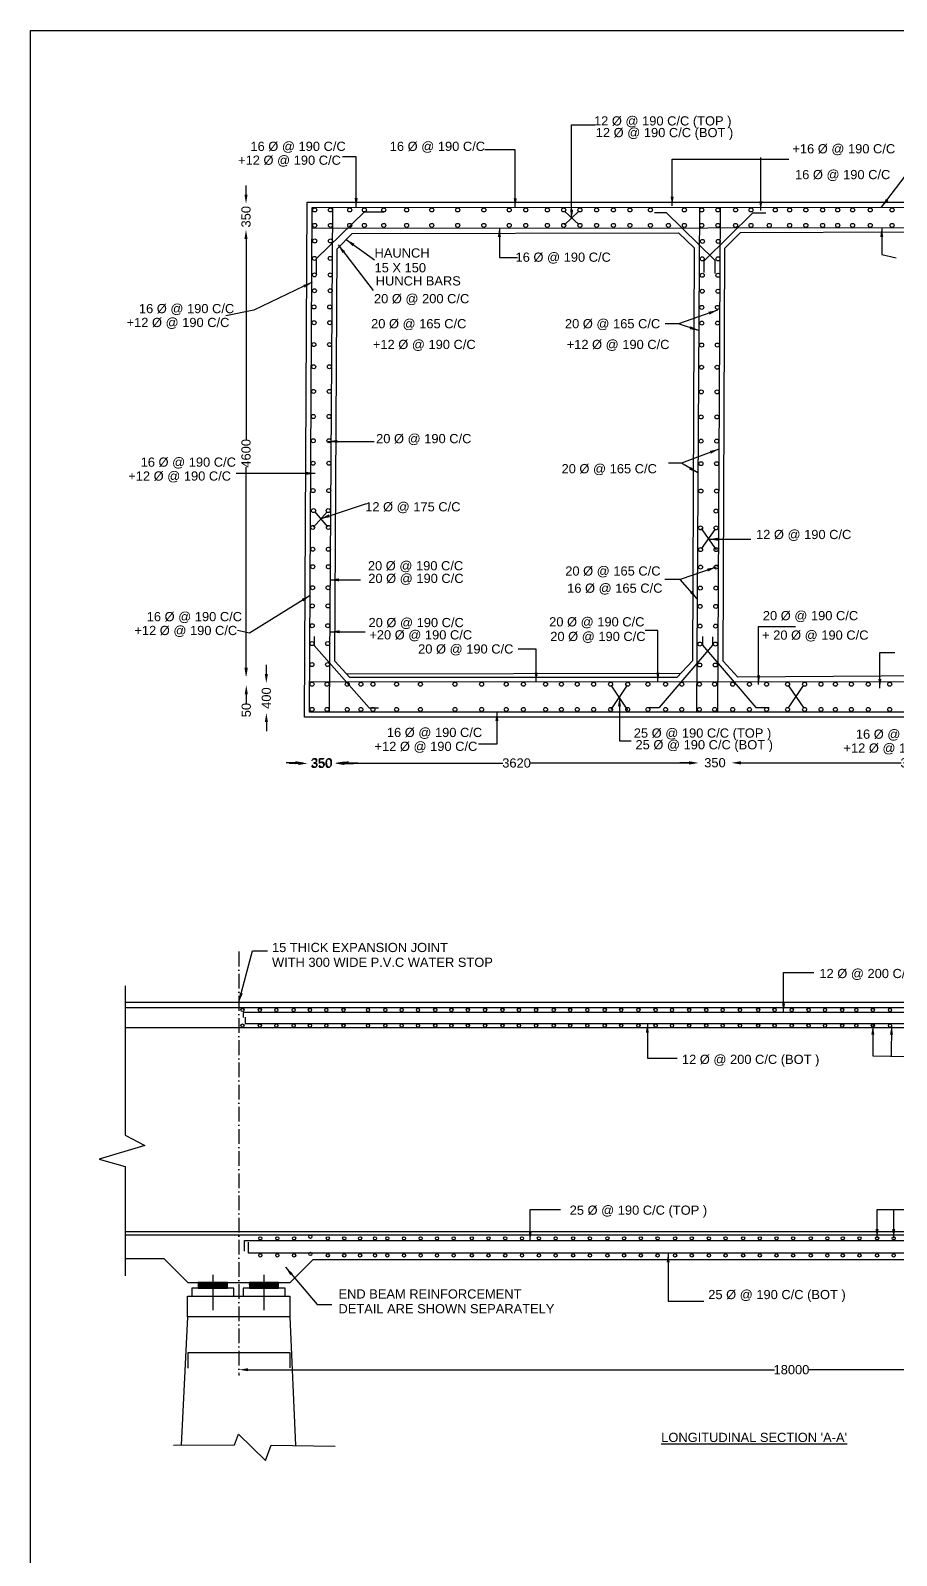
# Model space of a CAD drawing. Header units: millimetres. Extents: x 5124 to 2506481, y 2311 to 44408819.
# Drawn here: x 2500952 to 2502362, y 44406336 to 44408819 of the extents above; entities that cross this region are included whole.
import ezdxf

# ---------------------------------------------------------------- set-up
doc = ezdxf.new("R2010")
doc.units = ezdxf.units.MM
doc.header["$MEASUREMENT"] = 0
doc.linetypes.add('ACAD_ISO10W100', pattern=[18, 12, -3, 0, -3])
for name, color, linetype in [('DIMENSION', 7, 'Continuous'), ('DRAWING', 2, 'Continuous'), ('TEXT', 7, 'Continuous')]:
    doc.layers.add(name, color=color, linetype=linetype)
doc.styles.get("Standard").update_dxf_attribs({"font": 'arial.ttf', "height": 15})
doc.dimstyles.get("Standard").update_dxf_attribs({"dimtxt": 15, "dimasz": 15, "dimexe": 0.18, "dimexo": 0.0625, "dimgap": 0.09, "dimtad": 0, "dimdec": 0, "dimzin": 0, "dimdsep": 46, "dimtxsty": 'Standard', "dimcen": 0.09, "dimse1": 1, "dimse2": 1, "dimadec": 0, "dimazin": 0, "dimtfac": 1, "dimtdec": 0, "dimtofl": 0, "dimtmove": 0, "dimatfit": 3, "dimfxl": 1, "dimtolj": 1, "dimtzin": 0, "dimarcsym": 0})

# ---------------------------------------------------------------- blocks, each defined once
blk = doc.blocks.new('*D90')
at = {"layer": 'Defpoints', "color": 0, "transparency": 16777216}
for p in [(2501291, 44406640), (2503090.6, 44406640), (2503090.6, 44406638.9)]:
    blk.add_point(p, dxfattribs=at)
at = {"layer": 'DIMENSION', "color": 0, "lineweight": -2, "transparency": 16777216}
for p, q in [((2501306, 44406638.9), (2502163.2, 44406638.9)), ((2503075.6, 44406638.9), (2502218.4, 44406638.9))]:
    blk.add_line(p, q, dxfattribs=at)
at = {"layer": 'DIMENSION', "color": 0, "transparency": 16777216}
for points in [[(2501306, 44406641.4), (2501306, 44406636.4), (2501291, 44406638.9)], [(2503075.6, 44406641.4), (2503075.6, 44406636.4), (2503090.6, 44406638.9)]]:
    blk.add_solid(points, dxfattribs=at)
at = {"layer": 'DIMENSION', "color": 0, "transparency": 16777216, "insert": (2502190.8, 44406638.9), "char_height": 15, "attachment_point": 5}
blk.add_mtext('\\A1;18000', dxfattribs=at)
blk = doc.blocks.new('*D117')
at = {"layer": 'Defpoints', "color": 0, "transparency": 16777216}
for p in [(2501397.7, 44407701.4), (2501454.5, 44407701.4), (2501454.5, 44407627.2)]:
    blk.add_point(p, dxfattribs=at)
at = {"layer": 'DIMENSION', "color": 0, "lineweight": -2, "transparency": 16777216}
for p, q in [((2501382.7, 44407627.2), (2501367.7, 44407627.2)), ((2501469.5, 44407627.2), (2501484.5, 44407627.2))]:
    blk.add_line(p, q, dxfattribs=at)
at = {"layer": 'DIMENSION', "color": 0, "transparency": 16777216}
for points in [[(2501382.7, 44407629.7), (2501382.7, 44407624.7), (2501397.7, 44407627.2)], [(2501469.5, 44407629.7), (2501469.5, 44407624.7), (2501454.5, 44407627.2)]]:
    blk.add_solid(points, dxfattribs=at)
at = {"layer": 'DIMENSION', "color": 0, "transparency": 16777216, "insert": (2501426.1, 44407627.2), "char_height": 15, "attachment_point": 5}
blk.add_mtext('\\A1;350', dxfattribs=at)
blk = doc.blocks.new('*D118')
at = {"layer": 'Defpoints', "color": 0, "transparency": 16777216}
for p in [(2501402.8, 44407624.9), (2501447.4, 44407626), (2501447.4, 44407624.9)]:
    blk.add_point(p, dxfattribs=at)
at = {"layer": 'DIMENSION', "color": 0, "lineweight": -2, "transparency": 16777216}
for p, q in [((2501387.8, 44407626), (2501372.8, 44407626)), ((2501462.4, 44407626), (2501477.4, 44407626))]:
    blk.add_line(p, q, dxfattribs=at)
at = {"layer": 'DIMENSION', "color": 0, "transparency": 16777216}
for points in [[(2501387.8, 44407628.5), (2501387.8, 44407623.5), (2501402.8, 44407626)], [(2501462.4, 44407628.5), (2501462.4, 44407623.5), (2501447.4, 44407626)]]:
    blk.add_solid(points, dxfattribs=at)
at = {"layer": 'DIMENSION', "color": 0, "transparency": 16777216, "insert": (2501425.1, 44407626), "char_height": 15, "attachment_point": 5}
blk.add_mtext('\\A1;350', dxfattribs=at)
blk = doc.blocks.new('*D119')
at = {"layer": 'Defpoints', "color": 0, "transparency": 16777216}
for p in [(2501447.4, 44407626), (2502038.8, 44407626.7), (2502038.8, 44407626)]:
    blk.add_point(p, dxfattribs=at)
at = {"layer": 'DIMENSION', "color": 0, "lineweight": -2, "transparency": 16777216}
for p, q in [((2501462.4, 44407626.7), (2501720.6, 44407626.7)), ((2502023.8, 44407626.7), (2501765.5, 44407626.7))]:
    blk.add_line(p, q, dxfattribs=at)
at = {"layer": 'DIMENSION', "color": 0, "transparency": 16777216}
for points in [[(2501462.4, 44407629.2), (2501462.4, 44407624.2), (2501447.4, 44407626.7)], [(2502023.8, 44407629.2), (2502023.8, 44407624.2), (2502038.8, 44407626.7)]]:
    blk.add_solid(points, dxfattribs=at)
at = {"layer": 'DIMENSION', "color": 0, "transparency": 16777216, "insert": (2501743.1, 44407626.7), "char_height": 15, "attachment_point": 5}
blk.add_mtext('\\A1;3620', dxfattribs=at)
blk = doc.blocks.new('*D120')
at = {"layer": 'Defpoints', "color": 0, "transparency": 16777216}
for p in [(2502093.6, 44407627), (2502689.7, 44407627), (2502689.7, 44407626.9)]:
    blk.add_point(p, dxfattribs=at)
at = {"layer": 'DIMENSION', "color": 0, "lineweight": -2, "transparency": 16777216}
for p, q in [((2502108.6, 44407626.9), (2502369.2, 44407626.9)), ((2502674.7, 44407626.9), (2502414.1, 44407626.9))]:
    blk.add_line(p, q, dxfattribs=at)
at = {"layer": 'DIMENSION', "color": 0, "transparency": 16777216}
for points in [[(2502108.6, 44407629.4), (2502108.6, 44407624.4), (2502093.6, 44407626.9)], [(2502674.7, 44407629.4), (2502674.7, 44407624.4), (2502689.7, 44407626.9)]]:
    blk.add_solid(points, dxfattribs=at)
at = {"layer": 'DIMENSION', "color": 0, "transparency": 16777216, "insert": (2502391.6, 44407626.9), "char_height": 15, "attachment_point": 5}
blk.add_mtext('\\A1;3620', dxfattribs=at)
blk = doc.blocks.new('*D128')
at = {"layer": 'Defpoints', "color": 0, "transparency": 16777216}
for p in [(2502038.8, 44407626), (2502093.6, 44407627.1), (2502093.6, 44407626.9)]:
    blk.add_point(p, dxfattribs=at)
at = {"layer": 'DIMENSION', "color": 0, "lineweight": -2, "transparency": 16777216}
for p, q in [((2502023.8, 44407627.1), (2502008.8, 44407627.1)), ((2502108.6, 44407627.1), (2502123.6, 44407627.1))]:
    blk.add_line(p, q, dxfattribs=at)
at = {"layer": 'DIMENSION', "color": 0, "transparency": 16777216}
for points in [[(2502023.8, 44407629.6), (2502023.8, 44407624.6), (2502038.8, 44407627.1)], [(2502108.6, 44407629.6), (2502108.6, 44407624.6), (2502093.6, 44407627.1)]]:
    blk.add_solid(points, dxfattribs=at)
at = {"layer": 'DIMENSION', "color": 0, "transparency": 16777216, "insert": (2502066.2, 44407627.1), "char_height": 15, "attachment_point": 5}
blk.add_mtext('\\A1;350', dxfattribs=at)
blk = doc.blocks.new('*D131')
at = {"layer": 'Defpoints', "color": 0, "transparency": 16777216}
for p in [(2501335.6, 44407756.5), (2501377.4, 44407756.5), (2501382.1, 44407708.4)]:
    blk.add_point(p, dxfattribs=at)
at = {"layer": 'DIMENSION', "color": 0, "lineweight": -2, "transparency": 16777216}
for p, q in [((2501335.6, 44407771.5), (2501335.6, 44407786.5)), ((2501335.6, 44407693.4), (2501335.6, 44407678.4))]:
    blk.add_line(p, q, dxfattribs=at)
at = {"layer": 'DIMENSION', "color": 0, "transparency": 16777216}
for points in [[(2501333.1, 44407771.5), (2501338.1, 44407771.5), (2501335.6, 44407756.5)], [(2501333.1, 44407693.4), (2501338.1, 44407693.4), (2501335.6, 44407708.4)]]:
    blk.add_solid(points, dxfattribs=at)
at = {"layer": 'DIMENSION', "color": 0, "transparency": 16777216, "insert": (2501335.6, 44407732.4), "char_height": 15, "attachment_point": 5, "rotation": 90}
blk.add_mtext('\\A1;400', dxfattribs=at)
blk = doc.blocks.new('*D132')
at = {"layer": 'Defpoints', "color": 0, "transparency": 16777216}
for p in [(2501302.5, 44408537.2), (2501381.2, 44408537.2), (2501381.2, 44408495.1)]:
    blk.add_point(p, dxfattribs=at)
at = {"layer": 'DIMENSION', "color": 0, "lineweight": -2, "transparency": 16777216}
for p, q in [((2501302.5, 44408552.2), (2501302.5, 44408567.2)), ((2501302.5, 44408480.1), (2501302.5, 44408465.1))]:
    blk.add_line(p, q, dxfattribs=at)
at = {"layer": 'DIMENSION', "color": 0, "transparency": 16777216}
for points in [[(2501300, 44408552.2), (2501305, 44408552.2), (2501302.5, 44408537.2)], [(2501300, 44408480.1), (2501305, 44408480.1), (2501302.5, 44408495.1)]]:
    blk.add_solid(points, dxfattribs=at)
at = {"layer": 'DIMENSION', "color": 0, "transparency": 16777216, "insert": (2501302.5, 44408516.1), "char_height": 15, "attachment_point": 5, "rotation": 90}
blk.add_mtext('\\A1;350', dxfattribs=at)
blk = doc.blocks.new('*D129')
at = {"layer": 'Defpoints', "color": 0, "transparency": 16777216}
for p in [(2501302.5, 44408495.1), (2501302.5, 44407766.8), (2501302.5, 44407766.8)]:
    blk.add_point(p, dxfattribs=at)
at = {"layer": 'DIMENSION', "color": 0, "lineweight": -2, "transparency": 16777216}
for p, q in [((2501302.5, 44408480.1), (2501302.5, 44408153.7)), ((2501302.5, 44407781.8), (2501302.5, 44408108.2))]:
    blk.add_line(p, q, dxfattribs=at)
at = {"layer": 'DIMENSION', "color": 0, "transparency": 16777216}
for points in [[(2501300, 44408480.1), (2501305, 44408480.1), (2501302.5, 44408495.1)], [(2501300, 44407781.8), (2501305, 44407781.8), (2501302.5, 44407766.8)]]:
    blk.add_solid(points, dxfattribs=at)
at = {"layer": 'DIMENSION', "color": 0, "transparency": 16777216, "insert": (2501302.5, 44408130.9), "char_height": 15, "attachment_point": 5, "rotation": 90}
blk.add_mtext('\\A1;4600', dxfattribs=at)
blk = doc.blocks.new('*D130')
at = {"layer": 'Defpoints', "color": 0, "transparency": 16777216}
for p in [(2501302.5, 44407766.8), (2501302.5, 44407753.7), (2501302.9, 44407753.7)]:
    blk.add_point(p, dxfattribs=at)
at = {"layer": 'DIMENSION', "color": 0, "lineweight": -2, "transparency": 16777216}
for p, q in [((2501302.9, 44407781.8), (2501302.9, 44407796.8)), ((2501302.9, 44407738.7), (2501302.9, 44407723.7))]:
    blk.add_line(p, q, dxfattribs=at)
at = {"layer": 'DIMENSION', "color": 0, "transparency": 16777216}
for points in [[(2501300.4, 44407781.8), (2501305.4, 44407781.8), (2501302.9, 44407766.8)], [(2501300.4, 44407738.7), (2501305.4, 44407738.7), (2501302.9, 44407753.7)]]:
    blk.add_solid(points, dxfattribs=at)
at = {"layer": 'DIMENSION', "color": 0, "transparency": 16777216, "insert": (2501302.9, 44407712.9), "char_height": 15, "attachment_point": 5, "rotation": 90}
blk.add_mtext('\\A1;50', dxfattribs=at)

msp = doc.modelspace()

# ---------------------------------------------------------------- hatches: boundary and pattern name
at = {"layer": 'DRAWING'}
h = msp.add_hatch(dxfattribs=at)
h.set_pattern_fill('ANSI31', color=0, style=0)
h.set_pattern_definition([(45, (0, 0), (-0.08838834764832, 0.08838834764832), [])])
h.paths.add_polyline_path([(2501224.8, 44406771.8), (2501272.2, 44406771.8), (2501272.2, 44406780.8), (2501224.8, 44406780.8)])
h.paths.add_polyline_path([(2501308.2, 44406771.8), (2501355.6, 44406771.8), (2501355.6, 44406780.8), (2501308.2, 44406780.8)])

# ---------------------------------------------------------------- linework, layer by layer
at = {"layer": 'DRAWING', "color": 0}
for points in [[(2500951.5, 44408819.4), (2506480.1, 44408819.4), (2506480.1, 44403849.7), (2500951.5, 44403849.7)], [(2501402.1, 44408539.7), (2504640.7, 44408540), (2504635.3, 44407701.4), (2501397.7, 44407701.4)], [(2501410.3, 44408531.4), (2504632.4, 44408531.7), (2504627.1, 44407709.7), (2501406, 44407709.7)], [(2501224.8, 44406771.8), (2501272.2, 44406771.8), (2501272.2, 44406780.8), (2501224.8, 44406780.8)], [(2501308.2, 44406771.8), (2501355.6, 44406771.8), (2501355.6, 44406780.8), (2501308.2, 44406780.8)], [(2501207.2, 44406758.9), (2501373.8, 44406758.9), (2501373.8, 44406724.8), (2501207.2, 44406724.8)], [(2501214.4, 44406758.9), (2501282.9, 44406758.9), (2501282.9, 44406771.8), (2501214.4, 44406771.8)], [(2501297.8, 44406758.9), (2501366.3, 44406758.9), (2501366.3, 44406771.8), (2501297.8, 44406771.8)]]:
    msp.add_lwpolyline(points, close=True, dxfattribs=at)
for points in [[(2501417.2, 44408421.5), (2501417.2, 44408448.3), (2501495.2, 44408523.9), (2501526.9, 44408523.9)], [(2501438.3, 44407709.7), (2501444, 44408531.4)], [(2501843.7, 44408524.7), (2501821.1, 44408502.9)], [(2501821.2, 44408525.3), (2501844.6, 44408503.3)], [(2501968, 44408522.8), (2501987, 44408522.8), (2502065.8, 44408445.2), (2502065.8, 44408423.5)], [(2502041, 44408531.5), (2502036.1, 44407709.7)], [(2502048.7, 44408425.2), (2502048.7, 44408444.5), (2502128, 44408522.7), (2502149, 44408522.7)], [(2502074.9, 44408531.5), (2502070.3, 44407709.7)], [(2501410.1, 44408497.6), (2504632.2, 44408500.1)], [(2501451.1, 44408463.7), (2501475.6, 44408489.1), (2502007, 44408489.9), (2502032.4, 44408465.6), (2502029.6, 44407792.9), (2502004.2, 44407766.1), (2501471.7, 44407766.2), (2501446.9, 44407792.7), (2501451.1, 44408463.7)], [(2502082.3, 44408465.2), (2502107.7, 44408490.3), (2502647.4, 44408492.5), (2502671.3, 44408470.1), (2502672.1, 44407795.7), (2502648.5, 44407770.3), (2502103.7, 44407766.4), (2502079.5, 44407792.8), (2502082.3, 44408465.2)], [(2501434.5, 44408035.6), (2501412.2, 44408010.8)], [(2501413.8, 44408036), (2501435.4, 44408011.3)], [(2502065.9, 44408006.7), (2502043.7, 44407975.2)], [(2502044, 44408008.4), (2502068.1, 44407973.7)], [(2501413.6, 44407832.7), (2501413.6, 44407818.2), (2501502.8, 44407716.6), (2501518.3, 44407716.6)], [(2501957, 44407717.1), (2501975.9, 44407717.1), (2502063, 44407818.4), (2502063, 44407832.2)], [(2502046.1, 44407832.7), (2502046.1, 44407818.5), (2502132.6, 44407717.3), (2502154.7, 44407717.3)], [(2501466.2, 44407772.1), (2502010.5, 44407772.8)], [(2501406.2, 44407759), (2504627.5, 44407759.3)], [(2501896.4, 44407753.7), (2501923.7, 44407713)], [(2501923.3, 44407753.7), (2501896.8, 44407713.6)], [(2502185.8, 44407716.7), (2502210.2, 44407752.7)], [(2502186.2, 44407752.2), (2502210.7, 44407715.8)], [(2501105.5, 44407263.9), (2501105.5, 44407020.7), (2501137.9, 44407003.8), (2501063.6, 44406981.8), (2501105.5, 44406969.6), (2501105.5, 44406791.7)], [(2501105.5, 44407237.5), (2503264.5, 44407237.5)], [(2501105.5, 44407228.8), (2503264.5, 44407228.8)], [(2503082.1, 44407212.7), (2503082.1, 44407220.7), (2501298.1, 44407220.7), (2501298.1, 44407212.5)], [(2501105.5, 44407196), (2503264.5, 44407196)], [(2501300.9, 44407213), (2501300.9, 44407202.5), (2503078, 44407202.5), (2503078, 44407212)], [(2501105.5, 44406864), (2503264.5, 44406864)], [(2501105.5, 44406858.3), (2503264.5, 44406858.3)], [(2501299.9, 44406832), (2501299.9, 44406849.3), (2503073.9, 44406849.3), (2503073.9, 44406834.3)], [(2503079.2, 44406836.5), (2503079.2, 44406828.5), (2501306.8, 44406828.5), (2501306.8, 44406846.6)], [(2501105.5, 44406820), (2501168.6, 44406820)], [(2501168.6, 44406820), (2501207.5, 44406780.8), (2501374.2, 44406780.8), (2501411.8, 44406818.4)], [(2501411.8, 44406818.4), (2502969.9, 44406818.6)], [(2501248.7, 44406793.4), (2501248.7, 44406736)], [(2501331.6, 44406793.4), (2501331.6, 44406736)], [(2501207.2, 44406724.8), (2501197, 44406515.9)], [(2501373.8, 44406724.8), (2501382.9, 44406515.6)], [(2501208.2, 44406641.4), (2501208.2, 44406667.1), (2501373.7, 44406667.1), (2501373.7, 44406641.8)], [(2501184.2, 44406515.9), (2501284, 44406516.5), (2501290.3, 44406534), (2501334.3, 44406490.9), (2501343.4, 44406516.2), (2501447.7, 44406514.6)]]:
    msp.add_lwpolyline(points, dxfattribs=at)
at = {"layer": 'DRAWING', "color": 0, "linetype": 'ACAD_ISO10W100', "ltscale": 2}
msp.add_lwpolyline([(2501291, 44407319.6), (2501291, 44406629.5)], dxfattribs=at)
at = {"layer": 'DRAWING', "color": 0}
for centre, radius in [((2501414.4, 44408527.2), 3.25), ((2501440, 44408527.2), 3.25), ((2501471.4, 44408527.2), 3.25), ((2501495.2, 44408527.2), 3.25), ((2501526.9, 44408527.2), 3.25), ((2501564.1, 44408527.2), 3.25), ((2501605.1, 44408527.2), 3.25), ((2501647.3, 44408527.2), 3.25), ((2501689.8, 44408527.2), 3.25), ((2501731.1, 44408527.2), 3.25), ((2501758.1, 44408527.2), 3.25), ((2501793.3, 44408527.2), 3.25), ((2501819.9, 44408527.2), 3.25), ((2501846.3, 44408527.2), 3.25), ((2501873.3, 44408527.2), 3.25), ((2501900.9, 44408527.2), 3.25), ((2501927.6, 44408527.2), 3.25), ((2501961.2, 44408527.2), 3.25), ((2502016.4, 44408527.2), 3.25), ((2502044.7, 44408527.2), 3.25), ((2502070.9, 44408527.2), 3.25), ((2502099.7, 44408527.2), 3.25), ((2502124.9, 44408527.2), 3.25), ((2502164.4, 44408527.2), 3.25), ((2502187.8, 44408527.2), 3.25), ((2502214.2, 44408527.2), 3.25), ((2502241.5, 44408527.2), 3.25), ((2502266.1, 44408527.2), 3.25), ((2502290.3, 44408527.2), 3.25), ((2502319, 44408527.2), 3.25), ((2502354.7, 44408527.2), 3.25), ((2501414.4, 44408502.1), 3.25), ((2501440, 44408502.1), 3.25), ((2501471.4, 44408502.1), 3.25), ((2501495.2, 44408502.1), 3.25), ((2501526.9, 44408502.1), 3.25), ((2501564.1, 44408502.1), 3.25), ((2501605.1, 44408502.1), 3.25), ((2501647.3, 44408502.1), 3.25), ((2501689.8, 44408502.1), 3.25), ((2501731.1, 44408502.1), 3.25), ((2501758.1, 44408502.1), 3.25), ((2501793.3, 44408502.1), 3.25), ((2501819.9, 44408502.1), 3.25), ((2501846.3, 44408502.1), 3.25), ((2501873.3, 44408502.1), 3.25), ((2501900.9, 44408502.1), 3.25), ((2501927.6, 44408502.1), 3.25), ((2501961.2, 44408502.1), 3.25), ((2501990.4, 44408502.1), 3.25), ((2502016.4, 44408502.1), 3.25), ((2502044.7, 44408502.1), 3.25), ((2502070.9, 44408502.1), 3.25), ((2502099.7, 44408502.1), 3.25), ((2502124.9, 44408502.1), 3.25), ((2502154.7, 44408502.1), 3.25), ((2502187.8, 44408502.1), 3.25), ((2502214.2, 44408502.1), 3.25), ((2502241.5, 44408502.1), 3.25), ((2502266.1, 44408502.1), 3.25), ((2502290.3, 44408502.1), 3.25), ((2502319, 44408502.1), 3.25), ((2502354.7, 44408502.1), 3.25), ((2501414.4, 44408476.7), 3.25), ((2501440, 44408476.7), 3.25), ((2502045.9, 44408476), 3.25), ((2502071.5, 44408476), 3.25), ((2501414, 44408448.3), 3.25), ((2501439.6, 44408448.3), 3.25), ((2502045.5, 44408447.6), 3.25), ((2502071.1, 44408447.6), 3.25), ((2501414, 44408421.5), 3.25), ((2501439.6, 44408421.5), 3.25), ((2502045.5, 44408420.8), 3.25), ((2502071.1, 44408420.8), 3.25), ((2501414, 44408395.6), 3.25), ((2501439.6, 44408395.6), 3.25), ((2502045.5, 44408394.9), 3.25), ((2502071.1, 44408394.9), 3.25), ((2501413.2, 44408369.3), 3.25), ((2501438.8, 44408369.3), 3.25), ((2502044.7, 44408368.6), 3.25), ((2502070.3, 44408368.6), 3.25), ((2501413.3, 44408343.6), 3.25), ((2501438.9, 44408343.6), 3.25), ((2502044.8, 44408342.9), 3.25), ((2502070.4, 44408342.9), 3.25), ((2501413, 44408308), 3.25), ((2501438.5, 44408308), 3.25), ((2502044.5, 44408307.3), 3.25), ((2502070.1, 44408307.3), 3.25), ((2501412.8, 44408271.9), 3.25), ((2501438.3, 44408271.9), 3.25), ((2502044.3, 44408271.2), 3.25), ((2502069.8, 44408271.2), 3.25), ((2501412.5, 44408231.7), 3.25), ((2501438.1, 44408231.7), 3.25), ((2502044, 44408231), 3.25), ((2502069.6, 44408231), 3.25), ((2501412.2, 44408190.9), 3.25), ((2501437.7, 44408190.9), 3.25), ((2502043.7, 44408190.2), 3.25), ((2502069.3, 44408190.2), 3.25), ((2501412.1, 44408151.4), 3.25), ((2501437.6, 44408151.4), 3.25), ((2502043.6, 44408150.8), 3.25), ((2502069.1, 44408150.8), 3.25), ((2501411.8, 44408114.8), 3.25), ((2501437.4, 44408114.8), 3.25), ((2502043.4, 44408114.1), 3.25), ((2502068.9, 44408114.1), 3.25), ((2501411.7, 44408070.2), 3.25), ((2501437.3, 44408070.2), 3.25), ((2502043.2, 44408069.5), 3.25), ((2502068.8, 44408069.5), 3.25), ((2501412.4, 44408037.6), 3.25), ((2501436.4, 44408037.6), 3.25), ((2502067.9, 44408036.9), 3.25), ((2501411.2, 44408010.2), 3.25), ((2501436.6, 44408010.2), 3.25), ((2502042.7, 44408009.5), 3.25), ((2502068.1, 44408009.5), 3.25), ((2501411.2, 44407974.8), 3.25), ((2501436.6, 44407974.8), 3.25), ((2502042.7, 44407974.1), 3.25), ((2502068.1, 44407974.1), 3.25), ((2501411.2, 44407946.3), 3.25), ((2501436.6, 44407946.3), 3.25), ((2502042.7, 44407945.6), 3.25), ((2502068.1, 44407945.6), 3.25), ((2501410.8, 44407912.2), 3.25), ((2501436.2, 44407912.2), 3.25), ((2502042.3, 44407911.5), 3.25), ((2502067.7, 44407911.5), 3.25), ((2501410.5, 44407882.5), 3.25), ((2501435.9, 44407882.5), 3.25), ((2502042, 44407881.8), 3.25), ((2502067.5, 44407881.8), 3.25), ((2501410.3, 44407850.3), 3.25), ((2501435.7, 44407850.3), 3.25), ((2502041.8, 44407849.6), 3.25), ((2502067.2, 44407849.6), 3.25), ((2501410.1, 44407821.1), 3.25), ((2501435.5, 44407821.1), 3.25), ((2502041.6, 44407820.4), 3.25), ((2502067, 44407820.4), 3.25), ((2501409.9, 44407787), 3.25), ((2501435.3, 44407787), 3.25), ((2502041.4, 44407786.3), 3.25), ((2502066.8, 44407786.3), 3.25), ((2501410, 44407755.1), 3.25), ((2501434.5, 44407755), 3.25), ((2501467.3, 44407755), 3.25), ((2501489.5, 44407755), 3.25), ((2501509.2, 44407755), 3.25), ((2501547.7, 44407755), 3.25), ((2501586.6, 44407755), 3.25), ((2501642.8, 44407755), 3.25), ((2501686.2, 44407755), 3.25), ((2501726.3, 44407755), 3.25), ((2501754.3, 44407755), 3.25), ((2501790.3, 44407755), 3.25), ((2501816.2, 44407755), 3.25), ((2501841.9, 44407755), 3.25), ((2501868.6, 44407755), 3.25), ((2501896.3, 44407755), 3.25), ((2501924.3, 44407755), 3.25), ((2501957, 44407755), 3.25), ((2501985.7, 44407755), 3.25), ((2502012.2, 44407755), 3.25), ((2502040.9, 44407755), 3.25), ((2502065.6, 44407755), 3.25), ((2502095.1, 44407755), 3.25), ((2502122.4, 44407755), 3.25), ((2502150.2, 44407755), 3.25), ((2502184.4, 44407755), 3.25), ((2502212.2, 44407755), 3.25), ((2502238.9, 44407755), 3.25), ((2502262.4, 44407755), 3.25), ((2502288.4, 44407755), 3.25), ((2502315.8, 44407755), 3.25), ((2502350.8, 44407755), 3.25), ((2501410, 44407714), 3.25), ((2501434.5, 44407713.9), 3.25), ((2501467.3, 44407713.9), 3.25), ((2501489.5, 44407713.9), 3.25), ((2501509.2, 44407713.9), 3.25), ((2501547.7, 44407713.9), 3.25), ((2501586.6, 44407713.9), 3.25), ((2501642.8, 44407713.9), 3.25), ((2501686.2, 44407713.9), 3.25), ((2501726.3, 44407713.9), 3.25), ((2501754.3, 44407713.9), 3.25), ((2501790.3, 44407713.9), 3.25), ((2501816.2, 44407713.9), 3.25), ((2501841.9, 44407713.9), 3.25), ((2501868.6, 44407713.9), 3.25), ((2501896.3, 44407713.9), 3.25), ((2501924.3, 44407713.9), 3.25), ((2501957, 44407713.9), 3.25), ((2501985.7, 44407713.9), 3.25), ((2502012.2, 44407713.9), 3.25), ((2502040.9, 44407713.9), 3.25), ((2502065.6, 44407713.9), 3.25), ((2502095.1, 44407713.9), 3.25), ((2502122.4, 44407713.9), 3.25), ((2502150.2, 44407713.9), 3.25), ((2502184.4, 44407713.9), 3.25), ((2502212.2, 44407713.9), 3.25), ((2502238.9, 44407713.9), 3.25), ((2502262.4, 44407713.9), 3.25), ((2502288.4, 44407713.9), 3.25), ((2502315.8, 44407713.9), 3.25), ((2502350.8, 44407713.9), 3.25), ((2501296.8, 44407224.8), 2.62), ((2501325, 44407224.8), 2.62), ((2501351.8, 44407224.8), 2.62), ((2501380.1, 44407224.8), 2.62), ((2501406.5, 44407224.8), 2.62), ((2501433.3, 44407224.8), 2.62), ((2501461.3, 44407224.8), 2.62), ((2501501.1, 44407224.8), 2.62), ((2501529.4, 44407224.8), 2.62), ((2501555.9, 44407224.8), 2.62), ((2501582.6, 44407224.8), 2.62), ((2501610.6, 44407224.8), 2.62), ((2501637, 44407224.8), 2.62), ((2501663.7, 44407224.8), 2.62), ((2501691.8, 44407224.8), 2.62), ((2501720.2, 44407224.8), 2.62), ((2501746.9, 44407224.8), 2.62), ((2501774.9, 44407224.8), 2.62), ((2501803.7, 44407224.8), 2.62), ((2501830.4, 44407224.8), 2.62), ((2501858.4, 44407224.8), 2.62), ((2501886.8, 44407224.8), 2.62), ((2501913.5, 44407224.8), 2.62), ((2501941.6, 44407224.8), 2.62), ((2501969.5, 44407224.8), 2.62), ((2501996.2, 44407224.8), 2.62), ((2502024.2, 44407224.8), 2.62), ((2502052, 44407224.8), 2.62), ((2502078.7, 44407224.8), 2.62), ((2502106.8, 44407224.8), 2.62), ((2502136.6, 44407224.8), 2.62), ((2502163.3, 44407224.8), 2.62), ((2502191.3, 44407224.8), 2.62), ((2502218.6, 44407224.8), 2.62), ((2502245.4, 44407224.8), 2.62), ((2502273.4, 44407224.8), 2.62), ((2502296.5, 44407224.8), 2.62), ((2502323.3, 44407224.8), 2.62), ((2502351.3, 44407224.8), 2.62), ((2501296.8, 44407199.2), 2.62), ((2501325, 44407199.2), 2.62), ((2501351.8, 44407199.2), 2.62), ((2501380.1, 44407199.2), 2.62), ((2501406.5, 44407199.2), 2.62), ((2501433.3, 44407199.2), 2.62), ((2501461.3, 44407199.2), 2.62), ((2501501.1, 44407199.3), 2.62), ((2501529.4, 44407199.3), 2.62), ((2501555.9, 44407199.3), 2.62), ((2501582.6, 44407199.3), 2.62), ((2501610.6, 44407199.3), 2.62), ((2501637, 44407199.3), 2.62), ((2501663.7, 44407199.3), 2.62), ((2501691.8, 44407199.3), 2.62), ((2501720.2, 44407199.3), 2.62), ((2501746.9, 44407199.3), 2.62), ((2501774.9, 44407199.3), 2.62), ((2501803.7, 44407199.3), 2.62), ((2501830.4, 44407199.3), 2.62), ((2501858.4, 44407199.3), 2.62), ((2501886.8, 44407199.3), 2.62), ((2501913.5, 44407199.3), 2.62), ((2501941.6, 44407199.3), 2.62), ((2501969.5, 44407199.3), 2.62), ((2501996.2, 44407199.3), 2.62), ((2502024.2, 44407199.3), 2.62), ((2502052, 44407199.3), 2.62), ((2502078.7, 44407199.3), 2.62), ((2502106.8, 44407199.3), 2.62), ((2502136.6, 44407199.3), 2.62), ((2502163.3, 44407199.3), 2.62), ((2502191.3, 44407199.3), 2.62), ((2502218.6, 44407199.3), 2.62), ((2502245.4, 44407199.3), 2.62), ((2502273.4, 44407199.3), 2.62), ((2502296.5, 44407199.3), 2.62), ((2502323.3, 44407199.3), 2.62), ((2502351.3, 44407199.3), 2.62), ((2501325.8, 44406852.9), 2.62), ((2501353.5, 44406852.9), 2.62), ((2501380.8, 44406852.9), 2.62), ((2501407.3, 44406855.4), 2.62), ((2501435.7, 44406852.9), 2.62), ((2501462.5, 44406852.9), 2.62), ((2501488.3, 44406852.9), 2.62), ((2501512.5, 44406852.9), 2.62), ((2501532.6, 44406852.9), 2.62), ((2501559.7, 44406852.9), 2.62), ((2501586.9, 44406852.9), 2.62), ((2501613.6, 44406852.9), 2.62), ((2501640.7, 44406852.9), 2.62), ((2501670.3, 44406852.9), 2.62), ((2501697.4, 44406852.9), 2.62), ((2501724.7, 44406852.9), 2.62), ((2501751.9, 44406852.9), 2.62), ((2501779.5, 44406852.9), 2.62), ((2501806.7, 44406852.9), 2.62), ((2501835.3, 44406852.9), 2.62), ((2501862.5, 44406852.9), 2.62), ((2501891.1, 44406852.9), 2.62), ((2501918.2, 44406852.9), 2.62), ((2501945.5, 44406852.9), 2.62), ((2501972.7, 44406852.9), 2.62), ((2502001.3, 44406852.9), 2.62), ((2502028.4, 44406852.9), 2.62), ((2502056.4, 44406852.9), 2.62), ((2502083.5, 44406852.9), 2.62), ((2502112.1, 44406852.9), 2.62), ((2502139.3, 44406852.9), 2.62), ((2502166.4, 44406852.9), 2.62), ((2502193.6, 44406852.9), 2.62), ((2502222.2, 44406852.9), 2.62), ((2502249.3, 44406852.9), 2.62), ((2502274.4, 44406852.9), 2.62), ((2502301.6, 44406852.9), 2.62), ((2502330.2, 44406852.9), 2.62), ((2502357.3, 44406852.9), 2.62), ((2501325.8, 44406825), 2.62), ((2501353.5, 44406825), 2.62), ((2501380.8, 44406825), 2.62), ((2501407.3, 44406827.5), 2.62), ((2501435.7, 44406825), 2.62), ((2501462.5, 44406825), 2.62), ((2501488.3, 44406825), 2.62), ((2501512.5, 44406825), 2.62), ((2501532.6, 44406825), 2.62), ((2501559.7, 44406825), 2.62), ((2501586.9, 44406825), 2.62), ((2501613.6, 44406825), 2.62), ((2501640.7, 44406825), 2.62), ((2501670.3, 44406825), 2.62), ((2501697.4, 44406825), 2.62), ((2501724.7, 44406825), 2.62), ((2501751.9, 44406825), 2.62), ((2501779.5, 44406825), 2.62), ((2501806.7, 44406825), 2.62), ((2501835.3, 44406825), 2.62), ((2501862.5, 44406825), 2.62), ((2501891.1, 44406825), 2.62), ((2501918.2, 44406825), 2.62), ((2501945.5, 44406825), 2.62), ((2501972.7, 44406825), 2.62), ((2502001.3, 44406825), 2.62), ((2502028.4, 44406825), 2.62), ((2502056.4, 44406825), 2.62), ((2502083.5, 44406825), 2.62), ((2502112.1, 44406825), 2.62), ((2502139.3, 44406825), 2.62), ((2502166.4, 44406825), 2.62), ((2502193.6, 44406825), 2.62), ((2502222.2, 44406825), 2.62), ((2502249.3, 44406825), 2.62), ((2502274.4, 44406825), 2.62), ((2502301.6, 44406825), 2.62), ((2502330.2, 44406825), 2.62), ((2502357.3, 44406825), 2.62)]:
    msp.add_circle(centre, radius, dxfattribs=at)

# ---------------------------------------------------------------- texts
at = {"layer": 'TEXT', "color": 0}
for s, p in [('12 Ø @ 190 C/C (TOP )', (2501869.2, 44408664.7)), ('12 Ø @ 190 C/C (BOT )', (2501872.1, 44408645.7)), ('16 Ø @ 190 C/C', (2501309.7, 44408623.3)), ('16 Ø @ 190 C/C', (2501536.6, 44408623.3)), ('+16 Ø @ 190 C/C', (2502192.3, 44408619.3)), ('+12 Ø @ 190 C/C', (2501289.6, 44408600.7)), ('16 Ø @ 190 C/C', (2502196.6, 44408577.3)), ('HAUNCH', (2501511.8, 44408449.7)), ('15 X 150 ', (2501511.8, 44408425.6)), ('16 Ø @ 190 C/C', (2501741.5, 44408442.8)), ('HUNCH BARS ', (2501513.8, 44408404.2)), ('20 Ø @ 200 C/C', (2501510.9, 44408375.3)), ('16 Ø @ 190 C/C', (2501128.1, 44408359.1)), ('+12 Ø @ 190 C/C', (2501108, 44408336.5)), ('20 Ø @ 165 C/C', (2501506.2, 44408334.5)), ('20 Ø @ 165 C/C', (2501821.9, 44408334.5)), ('+12 Ø @ 190 C/C', (2501509.1, 44408300.7)), ('+12 Ø @ 190 C/C', (2501824.7, 44408300.7)), ('20 Ø @ 190 C/C', (2501514.4, 44408147.4)), ('16 Ø @ 190 C/C', (2501130.9, 44408109.1)), ('20 Ø @ 165 C/C', (2501816.4, 44408098.4)), ('+12 Ø @ 190 C/C', (2501110.7, 44408086.5)), ('12 Ø @ 175 C/C', (2501496.6, 44408036.4)), ('12 Ø @ 190 C/C', (2502133.1, 44407991.3)), ('20 Ø @ 190 C/C', (2501501, 44407940.4)), ('20 Ø @ 165 C/C', (2501822.4, 44407931.9)), ('20 Ø @ 190 C/C', (2501501.6, 44407919.8)), ('16 Ø @ 165 C/C', (2501825.5, 44407903.9)), ('16 Ø @ 190 C/C', (2501140.8, 44407857.6)), ('20 Ø @ 190 C/C', (2501796.2, 44407849.1)), ('20 Ø @ 190 C/C', (2502144.2, 44407859.2)), ('+12 Ø @ 190 C/C', (2501120.7, 44407835)), ('20 Ø @ 190 C/C', (2501502, 44407847.9)), ('+20 Ø @ 190 C/C', (2501503.3, 44407827.9)), ('20 Ø @ 190 C/C', (2501798, 44407825.3)), ('+ 20 Ø @ 190 C/C', (2502143, 44407827.5)), ('20 Ø @ 190 C/C', (2501582.8, 44407804.9)), ('16 Ø @ 190 C/C', (2501531.9, 44407669)), ('25 Ø @ 190 C/C (TOP )', (2501934, 44407668)), ('16 Ø @ 190 C/C', (2502295.7, 44407666.2)), ('+12 Ø @ 190 C/C', (2501511.8, 44407646.4)), ('25 Ø @ 190 C/C (BOT )', (2501936.8, 44407649)), ('+12 Ø @ 190 C/C', (2502275.5, 44407643.6)), ('15 THICK EXPANSION JOINT', (2501344.8, 44407318.9)), ('WITH 300 WIDE P.V.C WATER STOP  ', (2501344.8, 44407294.8)), ('12 Ø @ 200 C/C (TOP )', (2502236.3, 44407276.5)), ('12 Ø @ 200 C/C (BOT )', (2502012.4, 44407136.7)), ('25 Ø @ 190 C/C (TOP )', (2501829.6, 44406891.2)), ('END BEAM REINFORCEMENT ', (2501453.1, 44406754.8)), ('25 Ø @ 190 C/C (BOT )', (2502055.3, 44406753.8)), ('DETAIL ARE SHOWN SEPARATELY ', (2501453.1, 44406730.7)), ("%%ULONGITUDINAL SECTION 'A-A'", (2501978.7, 44406521.2))]:
    msp.add_text(s, height=15, dxfattribs=at).set_placement(p)

# ---------------------------------------------------------------- dimensions: what is measured, and where the dimension line sits
at = {"layer": 'DIMENSION', "color": 0}
for base, p1, p2, text, picture, middle in [((2501302.5, 44408537.2), (2501381.2, 44408495.1), (2501381.2, 44408537.2), '350', '*D132', (2501302.5, 44408516.1)), ((2501302.5, 44407766.8), (2501302.5, 44408495.1), (2501302.5, 44407766.8), '4600', '*D129', (2501302.5, 44408130.9)), ((2501302.9, 44407753.7), (2501302.5, 44407766.8), (2501302.5, 44407753.7), '50', '*D130', (2501302.9, 44407712.9)), ((2501335.6, 44407756.5), (2501382.1, 44407708.4), (2501377.4, 44407756.5), '400', '*D131', (2501335.6, 44407732.4))]:
    dim = msp.add_linear_dim(base=base, p1=p1, p2=p2, angle=90, text=text, dimstyle='Standard', dxfattribs=at)
    dim.commit()
    dim.dimension.update_dxf_attribs({"geometry": picture, "text_midpoint": middle})
for base, p1, p2, text, picture, middle in [((2501454.5, 44407627.2), (2501397.7, 44407701.4), (2501454.5, 44407701.4), '350', '*D117', (2501426.1, 44407627.2)), ((2501447.4, 44407626), (2501402.8, 44407624.9), (2501447.4, 44407624.9), '350', '*D118', (2501425.1, 44407626)), ((2502038.8, 44407626.7), (2501447.4, 44407626), (2502038.8, 44407626), '3620', '*D119', (2501743.1, 44407626.7)), ((2502093.6, 44407627.1), (2502038.8, 44407626), (2502093.6, 44407626.9), '350', '*D128', (2502066.2, 44407627.1)), ((2502689.7, 44407626.9), (2502093.6, 44407627), (2502689.7, 44407627), '3620', '*D120', (2502391.6, 44407626.9)), ((2503090.6, 44406638.9), (2501291, 44406640), (2503090.6, 44406640), '18000', '*D90', (2502190.8, 44406638.9))]:
    dim = msp.add_linear_dim(base=base, p1=p1, p2=p2, text=text, dimstyle='Standard', dxfattribs=at)
    dim.commit()
    dim.dimension.update_dxf_attribs({"geometry": picture, "text_midpoint": middle})

# ---------------------------------------------------------------- leaders
for points in [[(2501832.8, 44408512.6), (2501832.8, 44408665.7), (2501870.7, 44408665.7)], [(2501481.9, 44408531.4), (2501481.9, 44408613.9), (2501459.9, 44408613.9)], [(2501740.9, 44408531.2), (2501740.9, 44408624.9), (2501691.2, 44408624.9)], [(2501996.5, 44408534), (2501996.5, 44408609.9), (2502186.3, 44408609.9)], [(2502140.7, 44408526.4), (2502140.7, 44408612.6)], [(2502337.4, 44408531.7), (2502375.8, 44408582)], [(2501715.1, 44408498), (2501715.1, 44408449.6), (2501744.4, 44408449.6)], [(2502337.8, 44408498.3), (2502337.8, 44408454.6), (2502361.1, 44408449.2)], [(2501452.5, 44408470.4), (2501509.8, 44408395.9)], [(2501465.4, 44408478.9), (2501511.9, 44408446.2)], [(2501410.5, 44408409.4), (2501315.2, 44408363.8), (2501269.4, 44408355)], [(2502070.6, 44408364), (2502007, 44408341.8), (2501985.1, 44408341.8)], [(2502039.8, 44408330.7), (2502007, 44408341.8)], [(2501436.4, 44408150.4), (2501511.2, 44408150.4)], [(2502072.7, 44408137.8), (2502011.7, 44408114.9), (2501990.8, 44408114.9)], [(2502038.4, 44408099.1), (2502011.7, 44408114.9)], [(2501415.1, 44408098.3), (2501286.3, 44408098.3)], [(2501424, 44408024.5), (2501498.8, 44408049.1)], [(2502056.1, 44407991), (2502124.5, 44407991)], [(2502068.1, 44407945.6), (2502009.6, 44407925.6), (2501984.5, 44407925.6)], [(2501439, 44407924.9), (2501488.8, 44407924.9)], [(2502037.2, 44407894), (2502009.6, 44407925.6)], [(2501407.2, 44407899.7), (2501308.1, 44407838.3), (2501288.8, 44407842.2)], [(2501440, 44407840.4), (2501496.5, 44407840.4)], [(2501973.3, 44407759), (2501973.3, 44407842.3), (2501952.8, 44407842.3)], [(2502137.3, 44407754.6), (2502137.3, 44407848.9), (2502197.2, 44407848.9)], [(2501775.1, 44407758.8), (2501775.1, 44407812.1), (2501745.9, 44407812.1)], [(2502334.8, 44407748.5), (2502334.8, 44407806.8), (2502359.3, 44407806.8)], [(2501910.7, 44407733.8), (2501910.7, 44407662.7), (2501929.9, 44407662.7)], [(2501711.1, 44407710.2), (2501711.1, 44407657.2), (2501681.3, 44407657.2)], [(2501291, 44407237.5), (2501312.9, 44407320.8), (2501337.7, 44407320.8)], [(2502177.9, 44407220.7), (2502177.9, 44407285.4), (2502227.4, 44407285.4)], [(2501956.1, 44407202.5), (2501956.1, 44407146.4), (2502004.5, 44407146.4)], [(2502323.3, 44407199.3), (2502323.3, 44407149.9), (2502409.1, 44407148.5)], [(2502353.9, 44407199.3), (2502353.1, 44407149.4)], [(2501765.3, 44406849.3), (2501765.3, 44406899.7), (2501814.7, 44406899.7)], [(2502330.2, 44406852.9), (2502330.2, 44406899.9), (2502442.1, 44406899.9)], [(2502357.3, 44406852.9), (2502357.3, 44406899.9)], [(2501990, 44406828.5), (2501990, 44406750.3), (2502048.3, 44406750.3)], [(2501366.8, 44406805.8), (2501418.5, 44406745), (2501442.3, 44406745)]]:
    msp.add_leader(points, dimstyle='Standard', override={"dimgap": 0.09, "dimtad": 0}, dxfattribs=at)

doc.saveas('drawing.dxf')
